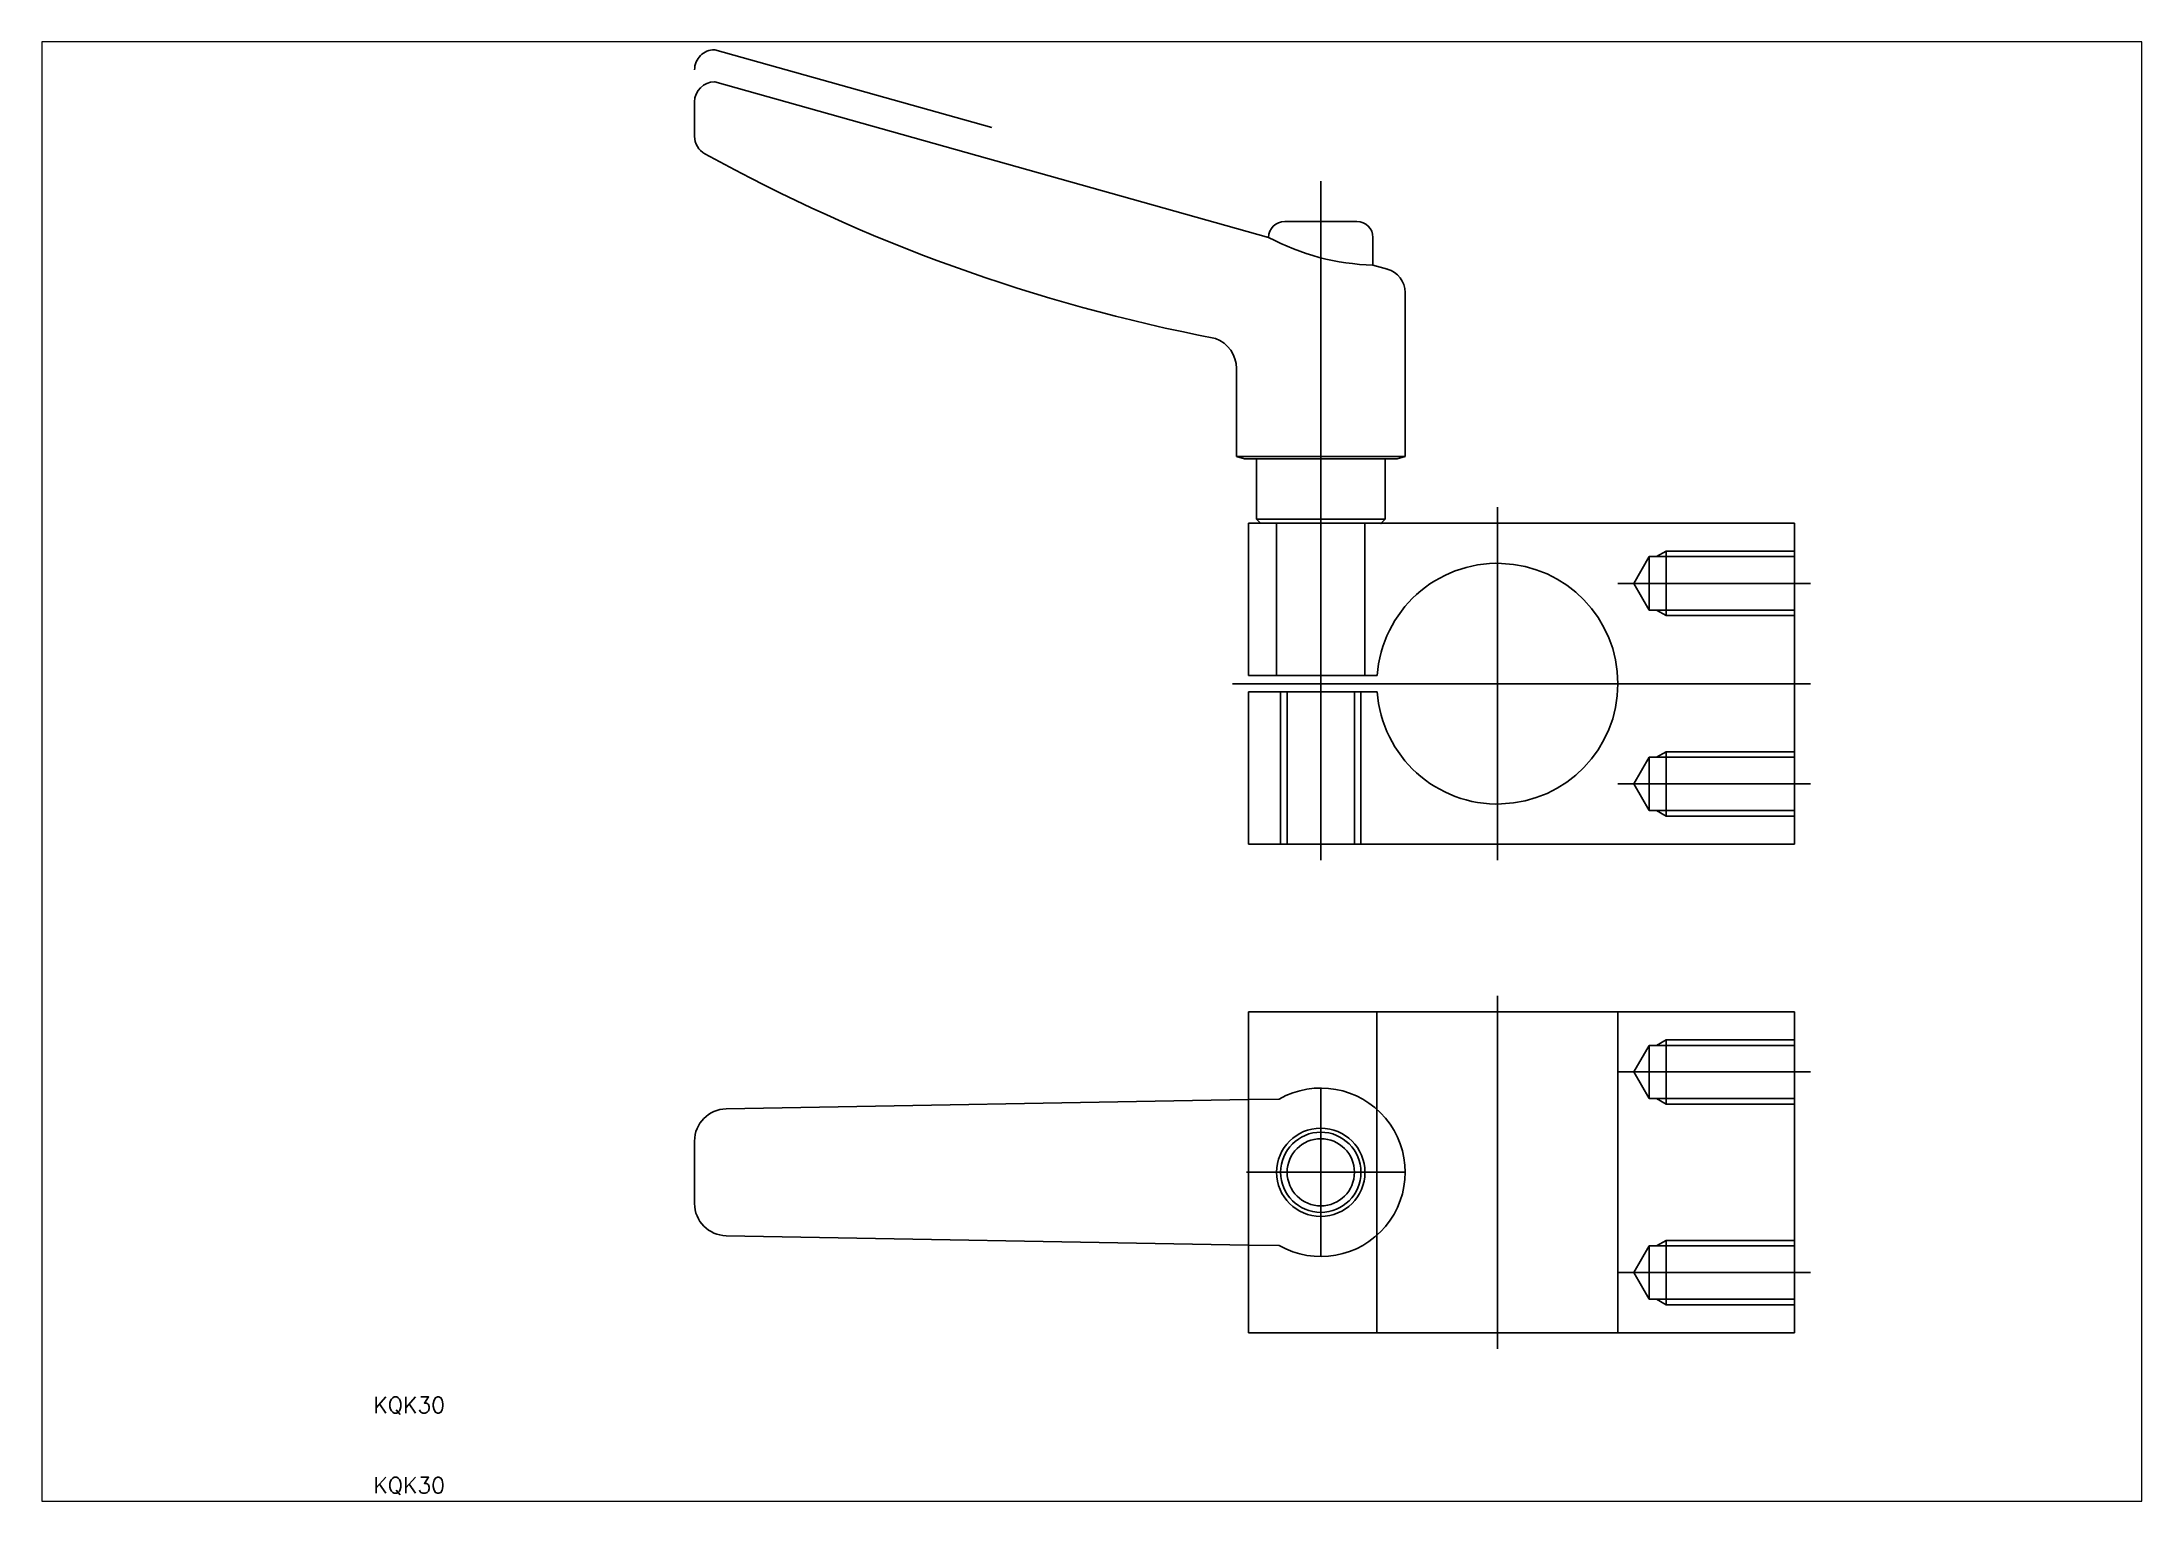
# Paper-space layout 'レイアウト1' of a CAD drawing. Extents: x 1.12 to 10.1, y 0.78 to 7.02.
# The model-space entities are those that its viewports show. They can reach past a viewport. Long polylines and large blocks are cut down to what shows.
import ezdxf

# ---------------------------------------------------------------- set-up
doc = ezdxf.new("R2010")
doc.units = 0
doc.header["$MEASUREMENT"] = 0
for name, pattern in [('CENTER', [2, 1.25, -0.25, 0.25, -0.25]), ('DASHED', [0.75, 0.5, -0.25]), ('PHANTOM', [2.5, 1.25, -0.25, 0.25, -0.25, 0.25, -0.25])]:
    doc.linetypes.add(name, pattern=pattern)
doc.layers.get('0').update_dxf_attribs({"linetype": 'CONTINUOUS'})
doc.layers.add('CENTER', color=1, linetype='CENTER')
doc.styles.get("Standard").update_dxf_attribs({"font": 'txt.shx'})

msp = doc.modelspace()

# ---------------------------------------------------------------- linework, layer by layer
at = {"color": 3, "linetype": 'PHANTOM'}
for p in [(52.5, 189.89), (87.01, 180.19)]:
    msp.add_line(p, (52.52, 189.89), dxfattribs=at)
at = {"color": 7, "linetype": 'Continuous'}
for p, q in [((52.5, 185.89), (52.52, 185.89)), ((121.5, 166.49), (52.52, 185.89)), ((50, 183.39), (50, 179.1)), ((132.5, 168.49), (123.5, 168.49)), ((134.5, 163.05), (134.5, 166.49)), ((136.29, 162.55), (134.5, 163.05)), ((138.5, 139.19), (138.5, 159.65)), ((117.5, 150.15), (117.5, 139.19)), ((117.5, 139.19), (138.5, 139.19)), ((117.5, 139.19), (118.5, 138.89)), ((118.5, 138.89), (137.5, 138.89)), ((120, 131.39), (120, 138.89)), ((136, 138.89), (136, 131.39)), ((138.5, 139.19), (137.5, 138.89)), ((119, 130.89), (119, 111.89)), ((119, 130.89), (187, 130.89)), ((120.5, 130.89), (120, 131.39)), ((136, 131.39), (120, 131.39)), ((120, 131.39), (120, 131.39)), ((135.5, 130.89), (120.5, 130.89)), ((136, 131.39), (135.5, 130.89)), ((187, 130.89), (187, 90.89)), ((119, 111.89), (135.03, 111.89)), ((119, 109.89), (119, 90.89)), ((119, 109.89), (135.03, 109.89)), ((119, 90.89), (187, 90.89)), ((119, 70), (187, 70)), ((119, 70), (119, 30)), ((187, 70), (187, 30)), ((119, 59.06), (53.93, 57.9)), ((50, 53.9), (50, 46.1)), ((53.93, 42.1), (119, 40.94)), ((119, 30), (187, 30))]:
    msp.add_line(p, q, dxfattribs=at)
at = {"color": 3, "linetype": 'DASHED'}
for p, q in [((122.5, 130.89), (122.5, 111.89)), ((133.5, 130.89), (133.5, 111.89)), ((167, 123.39), (168.92, 126.72)), ((168.92, 120.07), (168.92, 126.72)), ((187, 126.72), (168.92, 126.72)), ((171, 127.39), (169.83, 126.72)), ((171, 119.39), (171, 127.39)), ((187, 127.39), (171, 127.39)), ((167, 123.39), (168.92, 120.07)), ((187, 120.07), (168.92, 120.07)), ((171, 119.39), (169.83, 120.07)), ((187, 119.39), (171, 119.39)), ((123, 90.89), (123, 109.89)), ((123.81, 90.89), (123.81, 109.89)), ((132.19, 90.89), (132.19, 109.89)), ((133, 90.89), (133, 109.89)), ((171, 102.39), (169.83, 101.72)), ((171, 94.39), (171, 102.39)), ((187, 102.39), (171, 102.39)), ((167, 98.39), (168.92, 101.72)), ((168.92, 95.07), (168.92, 101.72)), ((187, 101.72), (168.92, 101.72)), ((167, 98.39), (168.92, 95.07)), ((187, 95.07), (168.92, 95.07)), ((171, 94.39), (169.83, 95.07)), ((187, 94.39), (171, 94.39)), ((135, 70), (135, 30)), ((165, 70), (165, 30)), ((167, 62.5), (168.92, 65.82)), ((168.92, 59.18), (168.92, 65.82)), ((187, 65.82), (168.92, 65.82)), ((171, 66.5), (169.83, 65.82)), ((171, 58.5), (171, 66.5)), ((187, 66.5), (171, 66.5)), ((167, 62.5), (168.92, 59.18)), ((122.8, 59.12), (119, 59.06)), ((187, 59.18), (168.92, 59.18)), ((171, 58.5), (169.83, 59.18)), ((187, 58.5), (171, 58.5)), ((119, 40.94), (122.8, 40.88)), ((167, 37.5), (168.92, 40.82)), ((168.92, 34.18), (168.92, 40.82)), ((187, 40.82), (168.92, 40.82)), ((171, 41.5), (169.83, 40.82)), ((171, 33.5), (171, 41.5)), ((187, 41.5), (171, 41.5)), ((167, 37.5), (168.92, 34.18)), ((187, 34.18), (168.92, 34.18)), ((171, 33.5), (169.83, 34.18)), ((187, 33.5), (171, 33.5))]:
    msp.add_line(p, q, dxfattribs=at)
at = {"color": 7, "linetype": 'Continuous'}
for radius in [5.5, 5, 4.19]:
    msp.add_circle((128, 50), radius, dxfattribs=at)
at = {"color": 3, "linetype": 'PHANTOM'}
msp.add_arc((52.5, 187.39), 2.5, 90, 180, dxfattribs=at)
at = {"color": 7, "linetype": 'Continuous'}
for centre, radius, start, end in [((52.5, 183.39), 2.5, 90, 180), ((52.5, 179.1), 2.5, 180, 241.0862), ((155.55, 365.68), 215.64, 241.0862, 259.1247), ((123.5, 166.49), 2, 90, 180), ((132.5, 166.49), 2, 0, 90), ((135.29, 192.25), 29.21, 241.8382, 268.4568), ((135.5, 159.65), 3, 0, 74.8271), ((113.5, 150.15), 4, 0, 70), ((150, 110.89), 15, 183.8226, 176.1774), ((54, 53.9), 4, 91.0176, 180), ((54, 46.1), 4, 180, 268.9824)]:
    msp.add_arc(centre, radius, start, end, dxfattribs=at)
at = {"color": 3, "linetype": 'DASHED'}
msp.add_arc((128, 50), 10.5, 240.3262, 119.6738, dxfattribs=at)
at = {"color": 7, "linetype": 'Continuous'}
msp.add_point((135.5, 130.89), dxfattribs=at)
msp.add_point((135.5, 130.89), dxfattribs=at)
msp.add_point((135.5, 130.89), dxfattribs=at)
at = {"layer": 'CENTER', "color": 1, "linetype": 'CENTER'}
for p, q in [((128, 173.49), (128, 127.89)), ((128, 132.89), (128, 88.89)), ((150, 132.89), (150, 88.89)), ((189, 123.39), (165, 123.39)), ((117, 110.89), (189, 110.89)), ((189, 98.39), (165, 98.39)), ((150, 72), (150, 28)), ((128, 39.5), (128, 60.5)), ((189, 62.5), (165, 62.5)), ((138.5, 50), (118.75, 50)), ((189, 37.5), (165, 37.5))]:
    msp.add_line(p, q, dxfattribs=at)

# ---------------------------------------------------------------- texts
at = {"color": 7, "linetype": 'Continuous'}
for p in [(10, 20), (10, 10)]:
    msp.add_text('KQK30', height=2, dxfattribs=at).set_placement(p)

psp = doc.layouts.new('レイアウト1')

# ---------------------------------------------------------------- viewports
at = {"layer": '0', "color": 7, "linetype": 'Continuous'}
psp.add_viewport(center=(5.6137, 3.9021), size=(8.982, 6.243333), view_center_point=(99.5, 99.9466), view_height=181.81714, dxfattribs=at)

doc.saveas('drawing.dxf')
